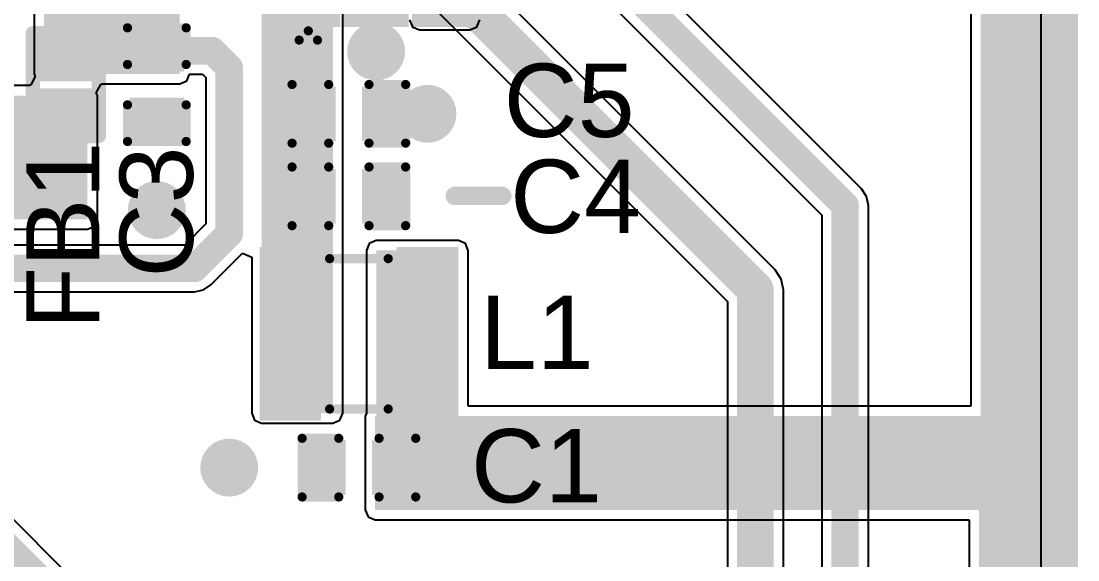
# Model space of a CAD drawing. Header units: millimetres. Extents: x -0.27 to 3.94, y -1.19 to 3.
# Drawn here: x 2.786 to 3.363, y 0.401 to 0.695 of the extents above; entities that cross this region are included whole.
import ezdxf

# ---------------------------------------------------------------- set-up
doc = ezdxf.new("R2010")
doc.units = ezdxf.units.MM
doc.header["$MEASUREMENT"] = 0
for name, color, linetype in [('BottomLayer', 5, 'Continuous'), ('BottomSolder', 6, 'Continuous'), ('TopLayer', 1, 'Continuous'), ('TopOverlay', 2, 'Continuous'), ('TopPaste', 8, 'Continuous'), ('TopSolder', 216, 'Continuous'), ('ViaHoleLayer', 16, 'Continuous')]:
    doc.layers.add(name, color=color, linetype=linetype)
doc.styles.add('Arial', font='arial.ttf', dxfattribs={"height": 0.2})

# ---------------------------------------------------------------- blocks, each defined once
blk = doc.blocks.new('SOT_25_5_28')
at = {"layer": 'TopLayer'}
for points in [[(-0.06693, 0.05118), (-0.02756, 0.05118), (-0.02756, 0.02362), (-0.06693, 0.02362)], [(0.02756, 0.05118), (0.06693, 0.05118), (0.06693, 0.02362), (0.02756, 0.02362)], [(-0.06693, 0.01378), (-0.02756, 0.01378), (-0.02756, -0.01378), (-0.06693, -0.01378)], [(-0.06693, -0.02362), (-0.02756, -0.02362), (-0.02756, -0.05118), (-0.06693, -0.05118)], [(0.02756, -0.02362), (0.06693, -0.02362), (0.06693, -0.05118), (0.02756, -0.05118)]]:
    blk.add_hatch(color=1, dxfattribs=at).paths.add_polyline_path(points)
at = {"layer": 'TopPaste'}
for points in [[(-0.06693, 0.05118), (-0.02756, 0.05118), (-0.02756, 0.02362), (-0.06693, 0.02362)], [(0.02756, 0.05118), (0.06693, 0.05118), (0.06693, 0.02362), (0.02756, 0.02362)], [(-0.06693, 0.01378), (-0.02756, 0.01378), (-0.02756, -0.01378), (-0.06693, -0.01378)], [(-0.06693, -0.02362), (-0.02756, -0.02362), (-0.02756, -0.05118), (-0.06693, -0.05118)], [(0.02756, -0.02362), (0.06693, -0.02362), (0.06693, -0.05118), (0.02756, -0.05118)]]:
    blk.add_hatch(color=8, dxfattribs=at).paths.add_polyline_path(points)
at = {"layer": 'TopSolder'}
for points in [[(-0.07093, 0.05518), (-0.02356, 0.05518), (-0.02356, 0.01962), (-0.07093, 0.01962)], [(0.02356, 0.05518), (0.07093, 0.05518), (0.07093, 0.01962), (0.02356, 0.01962)], [(-0.07093, 0.01778), (-0.02356, 0.01778), (-0.02356, -0.01778), (-0.07093, -0.01778)], [(-0.07093, -0.01962), (-0.02356, -0.01962), (-0.02356, -0.05518), (-0.07093, -0.05518)], [(0.02356, -0.01962), (0.07093, -0.01962), (0.07093, -0.05518), (0.02356, -0.05518)]]:
    blk.add_hatch(color=216, dxfattribs=at).paths.add_polyline_path(points)
at = {"layer": 'TopOverlay', "const_width": 0.005}
for points in [[(-0.03, 0.061), (0.03, 0.061)], [(-0.03, 0.061), (-0.03, 0.056)], [(0.03, 0.061), (0.03, 0.056)], [(-0.078, 0.042), (-0.073, 0.037)], [(-0.078, 0.042), (-0.078, 0.032)], [(-0.073, 0.037), (-0.078, 0.032)], [(-0.03, -0.056), (-0.03, -0.061)], [(0.03, -0.056), (0.03, -0.061)], [(-0.03, -0.061), (0.03, -0.061)]]:
    blk.add_lwpolyline(points, dxfattribs=at)
at = {"layer": 'TopOverlay', "const_width": 0.0025}
for points in [[(-0.03125, 0.061, 1), (-0.02875, 0.061, 1)], [(-0.03125, 0.061, 1), (-0.02875, 0.061, 1)], [(0.02875, 0.061, 1), (0.03125, 0.061, 1)], [(0.02875, 0.061, 1), (0.03125, 0.061, 1)], [(-0.03125, 0.056, 1), (-0.02875, 0.056, 1)], [(0.02875, 0.056, 1), (0.03125, 0.056, 1)], [(-0.07925, 0.042, 1), (-0.07675, 0.042, 1)], [(-0.07925, 0.042, 1), (-0.07675, 0.042, 1)], [(-0.07425, 0.037, 1), (-0.07175, 0.037, 1)], [(-0.07425, 0.037, 1), (-0.07175, 0.037, 1)], [(-0.07925, 0.032, 1), (-0.07675, 0.032, 1)], [(-0.07925, 0.032, 1), (-0.07675, 0.032, 1)], [(-0.03125, -0.056, 1), (-0.02875, -0.056, 1)], [(0.02875, -0.056, 1), (0.03125, -0.056, 1)], [(-0.03125, -0.061, 1), (-0.02875, -0.061, 1)], [(-0.03125, -0.061, 1), (-0.02875, -0.061, 1)], [(0.02875, -0.061, 1), (0.03125, -0.061, 1)], [(0.02875, -0.061, 1), (0.03125, -0.061, 1)]]:
    blk.add_lwpolyline(points, format="xyb", close=True, dxfattribs=at)
blk = doc.blocks.new('IND_1008__2520_M_______133')
at = {"layer": 'TopLayer'}
for points in [[(-0.0502, 0.04331), (-0.02461, 0.04331), (-0.02461, -0.04331), (-0.0502, -0.04331)], [(0.02461, 0.04331), (0.0502, 0.04331), (0.0502, -0.04331), (0.02461, -0.04331)]]:
    blk.add_hatch(color=1, dxfattribs=at).paths.add_polyline_path(points)
at = {"layer": 'TopPaste'}
for points in [[(-0.0502, 0.04331), (-0.02461, 0.04331), (-0.02461, -0.04331), (-0.0502, -0.04331)], [(0.02461, 0.04331), (0.0502, 0.04331), (0.0502, -0.04331), (0.02461, -0.04331)]]:
    blk.add_hatch(color=8, dxfattribs=at).paths.add_polyline_path(points)
at = {"layer": 'TopSolder'}
for points in [[(-0.0542, 0.04731), (-0.02061, 0.04731), (-0.02061, -0.04731), (-0.0542, -0.04731)], [(0.02061, 0.04731), (0.0542, 0.04731), (0.0542, -0.04731), (0.02061, -0.04731)]]:
    blk.add_hatch(color=216, dxfattribs=at).paths.add_polyline_path(points)
at = {"layer": 'TopOverlay', "const_width": 0.005}
for points in [[(0.016, 0.041), (-0.016, 0.041)], [(0.016, -0.041), (-0.016, -0.041)]]:
    blk.add_lwpolyline(points, dxfattribs=at)
at = {"layer": 'TopOverlay', "const_width": 0.0025}
for points in [[(-0.01725, 0.041, 1), (-0.01475, 0.041, 1)], [(0.01475, 0.041, 1), (0.01725, 0.041, 1)], [(-0.01725, -0.041, 1), (-0.01475, -0.041, 1)], [(0.01475, -0.041, 1), (0.01725, -0.041, 1)]]:
    blk.add_lwpolyline(points, format="xyb", close=True, dxfattribs=at)
blk = doc.blocks.new('IND_0402_156')
at = {"layer": 'TopLayer'}
for points in [[(-0.02165, 0.01181), (-0.00591, 0.01181), (-0.00591, -0.01181), (-0.02165, -0.01181)], [(0.00591, 0.01181), (0.02165, 0.01181), (0.02165, -0.01181), (0.00591, -0.01181)]]:
    blk.add_hatch(color=1, dxfattribs=at).paths.add_polyline_path(points)
at = {"layer": 'TopPaste'}
for points in [[(-0.02165, 0.01181), (-0.00591, 0.01181), (-0.00591, -0.01181), (-0.02165, -0.01181)], [(0.00591, 0.01181), (0.02165, 0.01181), (0.02165, -0.01181), (0.00591, -0.01181)]]:
    blk.add_hatch(color=8, dxfattribs=at).paths.add_polyline_path(points)
at = {"layer": 'TopSolder'}
for points in [[(-0.02565, 0.01581), (-0.00191, 0.01581), (-0.00191, -0.01581), (-0.02565, -0.01581)], [(0.00191, 0.01581), (0.02565, 0.01581), (0.02565, -0.01581), (0.00191, -0.01581)]]:
    blk.add_hatch(color=216, dxfattribs=at).paths.add_polyline_path(points)
at = {"layer": 'TopOverlay', "const_width": 0.00787}
for points in [[(-0.028, -0.018), (-0.028, 0.018)], [(-0.012, 0.018), (-0.028, 0.018)], [(0.028, 0.018), (-0.012, 0.018)], [(0.028, -0.018), (0.028, 0.018)], [(-0.012, -0.018), (-0.028, -0.018)], [(0.028, -0.018), (-0.012, -0.018)]]:
    blk.add_lwpolyline(points, dxfattribs=at)
at = {"layer": 'TopOverlay', "const_width": 0.00394}
for points in [[(-0.02997, 0.018, 1), (-0.02603, 0.018, 1)], [(-0.02997, 0.018, 1), (-0.02603, 0.018, 1)], [(-0.01397, 0.018, 1), (-0.01003, 0.018, 1)], [(-0.01397, 0.018, 1), (-0.01003, 0.018, 1)], [(0.02603, 0.018, 1), (0.02997, 0.018, 1)], [(0.02603, 0.018, 1), (0.02997, 0.018, 1)], [(-0.02997, -0.018, 1), (-0.02603, -0.018, 1)], [(-0.02997, -0.018, 1), (-0.02603, -0.018, 1)], [(-0.01397, -0.018, 1), (-0.01003, -0.018, 1)], [(-0.01397, -0.018, 1), (-0.01003, -0.018, 1)], [(0.02603, -0.018, 1), (0.02997, -0.018, 1)], [(0.02603, -0.018, 1), (0.02997, -0.018, 1)]]:
    blk.add_lwpolyline(points, format="xyb", close=True, dxfattribs=at)
blk = doc.blocks.new('C___0402_236')
at = {"layer": 'TopLayer'}
for points in [[(-0.0275, -0.0125), (-0.0275, 0.0125), (-0.0095, 0.0125), (-0.0095, -0.0125)], [(0.0095, -0.0125), (0.0095, 0.0125), (0.0275, 0.0125), (0.0275, -0.0125)]]:
    blk.add_hatch(color=1, dxfattribs=at).paths.add_polyline_path(points)
at = {"layer": 'TopPaste'}
for points in [[(-0.0275, -0.0125), (-0.0275, 0.0125), (-0.0095, 0.0125), (-0.0095, -0.0125)], [(0.0095, -0.0125), (0.0095, 0.0125), (0.0275, 0.0125), (0.0275, -0.0125)]]:
    blk.add_hatch(color=8, dxfattribs=at).paths.add_polyline_path(points)
at = {"layer": 'TopSolder'}
for points in [[(-0.02986, -0.01486), (-0.02986, 0.01486), (-0.00714, 0.01486), (-0.00714, -0.01486)], [(0.00714, -0.01486), (0.00714, 0.01486), (0.02986, 0.01486), (0.02986, -0.01486)]]:
    blk.add_hatch(color=216, dxfattribs=at).paths.add_polyline_path(points)
at = {"layer": 'TopOverlay', "const_width": 0.005}
for points in [[(-0.011, 0.016), (-0.031, 0.016)], [(-0.031, 0.016), (-0.031, -0.016)], [(0.031, 0.016), (0.011, 0.016)], [(0.031, 0.016), (0.031, -0.016)], [(-0.011, -0.016), (-0.031, -0.016)], [(0.031, -0.016), (0.011, -0.016)]]:
    blk.add_lwpolyline(points, dxfattribs=at)
at = {"layer": 'TopOverlay', "const_width": 0.0025}
for points in [[(-0.03225, 0.016, 1), (-0.02975, 0.016, 1)], [(-0.03225, 0.016, 1), (-0.02975, 0.016, 1)], [(-0.01225, 0.016, 1), (-0.00975, 0.016, 1)], [(0.00975, 0.016, 1), (0.01225, 0.016, 1)], [(0.02975, 0.016, 1), (0.03225, 0.016, 1)], [(0.02975, 0.016, 1), (0.03225, 0.016, 1)], [(-0.03225, -0.016, 1), (-0.02975, -0.016, 1)], [(-0.03225, -0.016, 1), (-0.02975, -0.016, 1)], [(-0.01225, -0.016, 1), (-0.00975, -0.016, 1)], [(0.00975, -0.016, 1), (0.01225, -0.016, 1)], [(0.02975, -0.016, 1), (0.03225, -0.016, 1)], [(0.02975, -0.016, 1), (0.03225, -0.016, 1)]]:
    blk.add_lwpolyline(points, format="xyb", close=True, dxfattribs=at)
blk = doc.blocks.new('C___0402_237')
at = {"layer": 'TopLayer'}
for points in [[(-0.0275, -0.0125), (-0.0275, 0.0125), (-0.0095, 0.0125), (-0.0095, -0.0125)], [(0.0095, -0.0125), (0.0095, 0.0125), (0.0275, 0.0125), (0.0275, -0.0125)]]:
    blk.add_hatch(color=1, dxfattribs=at).paths.add_polyline_path(points)
at = {"layer": 'TopPaste'}
for points in [[(-0.0275, -0.0125), (-0.0275, 0.0125), (-0.0095, 0.0125), (-0.0095, -0.0125)], [(0.0095, -0.0125), (0.0095, 0.0125), (0.0275, 0.0125), (0.0275, -0.0125)]]:
    blk.add_hatch(color=8, dxfattribs=at).paths.add_polyline_path(points)
at = {"layer": 'TopSolder'}
for points in [[(-0.02986, -0.01486), (-0.02986, 0.01486), (-0.00714, 0.01486), (-0.00714, -0.01486)], [(0.00714, -0.01486), (0.00714, 0.01486), (0.02986, 0.01486), (0.02986, -0.01486)]]:
    blk.add_hatch(color=216, dxfattribs=at).paths.add_polyline_path(points)
at = {"layer": 'TopOverlay', "const_width": 0.005}
for points in [[(-0.031, 0.016), (-0.031, -0.016)], [(-0.011, 0.016), (-0.031, 0.016)], [(0.031, 0.016), (0.011, 0.016)], [(0.031, 0.016), (0.031, -0.016)], [(-0.011, -0.016), (-0.031, -0.016)], [(0.031, -0.016), (0.011, -0.016)]]:
    blk.add_lwpolyline(points, dxfattribs=at)
at = {"layer": 'TopOverlay', "const_width": 0.0025}
for points in [[(-0.03225, 0.016, 1), (-0.02975, 0.016, 1)], [(-0.03225, 0.016, 1), (-0.02975, 0.016, 1)], [(-0.01225, 0.016, 1), (-0.00975, 0.016, 1)], [(0.00975, 0.016, 1), (0.01225, 0.016, 1)], [(0.02975, 0.016, 1), (0.03225, 0.016, 1)], [(0.02975, 0.016, 1), (0.03225, 0.016, 1)], [(-0.03225, -0.016, 1), (-0.02975, -0.016, 1)], [(-0.03225, -0.016, 1), (-0.02975, -0.016, 1)], [(-0.01225, -0.016, 1), (-0.00975, -0.016, 1)], [(0.00975, -0.016, 1), (0.01225, -0.016, 1)], [(0.02975, -0.016, 1), (0.03225, -0.016, 1)], [(0.02975, -0.016, 1), (0.03225, -0.016, 1)]]:
    blk.add_lwpolyline(points, format="xyb", close=True, dxfattribs=at)
blk = doc.blocks.new('C___0402_238')
at = {"layer": 'TopLayer'}
for points in [[(-0.0275, -0.0125), (-0.0275, 0.0125), (-0.0095, 0.0125), (-0.0095, -0.0125)], [(0.0095, -0.0125), (0.0095, 0.0125), (0.0275, 0.0125), (0.0275, -0.0125)]]:
    blk.add_hatch(color=1, dxfattribs=at).paths.add_polyline_path(points)
at = {"layer": 'TopPaste'}
for points in [[(-0.0275, -0.0125), (-0.0275, 0.0125), (-0.0095, 0.0125), (-0.0095, -0.0125)], [(0.0095, -0.0125), (0.0095, 0.0125), (0.0275, 0.0125), (0.0275, -0.0125)]]:
    blk.add_hatch(color=8, dxfattribs=at).paths.add_polyline_path(points)
at = {"layer": 'TopSolder'}
for points in [[(-0.02986, -0.01486), (-0.02986, 0.01486), (-0.00714, 0.01486), (-0.00714, -0.01486)], [(0.00714, -0.01486), (0.00714, 0.01486), (0.02986, 0.01486), (0.02986, -0.01486)]]:
    blk.add_hatch(color=216, dxfattribs=at).paths.add_polyline_path(points)
at = {"layer": 'TopOverlay', "const_width": 0.005}
for points in [[(-0.031, 0.016), (-0.011, 0.016)], [(-0.031, 0.016), (-0.031, -0.016)], [(0.011, 0.016), (0.031, 0.016)], [(0.031, 0.016), (0.031, -0.016)], [(-0.031, -0.016), (-0.011, -0.016)], [(0.011, -0.016), (0.031, -0.016)]]:
    blk.add_lwpolyline(points, dxfattribs=at)
at = {"layer": 'TopOverlay', "const_width": 0.0025}
for points in [[(-0.03225, 0.016, 1), (-0.02975, 0.016, 1)], [(-0.03225, 0.016, 1), (-0.02975, 0.016, 1)], [(-0.01225, 0.016, 1), (-0.00975, 0.016, 1)], [(0.00975, 0.016, 1), (0.01225, 0.016, 1)], [(0.02975, 0.016, 1), (0.03225, 0.016, 1)], [(0.02975, 0.016, 1), (0.03225, 0.016, 1)], [(-0.03225, -0.016, 1), (-0.02975, -0.016, 1)], [(-0.03225, -0.016, 1), (-0.02975, -0.016, 1)], [(-0.01225, -0.016, 1), (-0.00975, -0.016, 1)], [(0.00975, -0.016, 1), (0.01225, -0.016, 1)], [(0.02975, -0.016, 1), (0.03225, -0.016, 1)], [(0.02975, -0.016, 1), (0.03225, -0.016, 1)]]:
    blk.add_lwpolyline(points, format="xyb", close=True, dxfattribs=at)
blk = doc.blocks.new('C___0402_240')
at = {"layer": 'TopLayer'}
for points in [[(-0.0275, -0.0125), (-0.0275, 0.0125), (-0.0095, 0.0125), (-0.0095, -0.0125)], [(0.0095, -0.0125), (0.0095, 0.0125), (0.0275, 0.0125), (0.0275, -0.0125)]]:
    blk.add_hatch(color=1, dxfattribs=at).paths.add_polyline_path(points)
at = {"layer": 'TopPaste'}
for points in [[(-0.0275, -0.0125), (-0.0275, 0.0125), (-0.0095, 0.0125), (-0.0095, -0.0125)], [(0.0095, -0.0125), (0.0095, 0.0125), (0.0275, 0.0125), (0.0275, -0.0125)]]:
    blk.add_hatch(color=8, dxfattribs=at).paths.add_polyline_path(points)
at = {"layer": 'TopSolder'}
for points in [[(-0.02986, -0.01486), (-0.02986, 0.01486), (-0.00714, 0.01486), (-0.00714, -0.01486)], [(0.00714, -0.01486), (0.00714, 0.01486), (0.02986, 0.01486), (0.02986, -0.01486)]]:
    blk.add_hatch(color=216, dxfattribs=at).paths.add_polyline_path(points)
at = {"layer": 'TopOverlay', "const_width": 0.005}
for points in [[(-0.031, -0.016), (-0.031, 0.016)], [(-0.031, 0.016), (-0.011, 0.016)], [(0.011, 0.016), (0.031, 0.016)], [(0.031, -0.016), (0.031, 0.016)], [(-0.031, -0.016), (-0.011, -0.016)], [(0.011, -0.016), (0.031, -0.016)]]:
    blk.add_lwpolyline(points, dxfattribs=at)
at = {"layer": 'TopOverlay', "const_width": 0.0025}
for points in [[(-0.03225, 0.016, 1), (-0.02975, 0.016, 1)], [(-0.03225, 0.016, 1), (-0.02975, 0.016, 1)], [(-0.01225, 0.016, 1), (-0.00975, 0.016, 1)], [(0.00975, 0.016, 1), (0.01225, 0.016, 1)], [(0.02975, 0.016, 1), (0.03225, 0.016, 1)], [(0.02975, 0.016, 1), (0.03225, 0.016, 1)], [(-0.03225, -0.016, 1), (-0.02975, -0.016, 1)], [(-0.03225, -0.016, 1), (-0.02975, -0.016, 1)], [(-0.01225, -0.016, 1), (-0.00975, -0.016, 1)], [(0.00975, -0.016, 1), (0.01225, -0.016, 1)], [(0.02975, -0.016, 1), (0.03225, -0.016, 1)], [(0.02975, -0.016, 1), (0.03225, -0.016, 1)]]:
    blk.add_lwpolyline(points, format="xyb", close=True, dxfattribs=at)

msp = doc.modelspace()

# ---------------------------------------------------------------- hatches: boundary and pattern name
at = {"layer": 'BottomLayer'}
h = msp.add_hatch(color=5, dxfattribs=at)
edge = h.paths.add_edge_path()
edge.add_arc((2.98, 0.678), 0.01181, 0, 360)
h = msp.add_hatch(color=5, dxfattribs=at)
edge = h.paths.add_edge_path()
edge.add_arc((3.008, 0.644), 0.01181, 0, 360)
h = msp.add_hatch(color=5, dxfattribs=at)
edge = h.paths.add_edge_path()
edge.add_arc((2.86031, 0.5915), 0.01181, 0, 360)
h = msp.add_hatch(color=5, dxfattribs=at)
edge = h.paths.add_edge_path()
edge.add_arc((2.89982, 0.451), 0.01181, 0, 360)
at = {"layer": 'BottomSolder'}
h = msp.add_hatch(color=6, dxfattribs=at)
edge = h.paths.add_edge_path()
edge.add_arc((2.98, 0.678), 0.01581, 0, 360)
h = msp.add_hatch(color=6, dxfattribs=at)
edge = h.paths.add_edge_path()
edge.add_arc((3.008, 0.644), 0.01581, 0, 360)
h = msp.add_hatch(color=6, dxfattribs=at)
edge = h.paths.add_edge_path()
edge.add_arc((2.86031, 0.5915), 0.01581, 0, 360)
h = msp.add_hatch(color=6, dxfattribs=at)
edge = h.paths.add_edge_path()
edge.add_arc((2.89982, 0.451), 0.01581, 0, 360)
at = {"layer": 'TopLayer'}
for points in [[(3.31, 0.43412), (3.363, 0.43412), (3.363, 1.20517), (3.31, 1.20517)], [(2.79881, 0.66581), (2.87281, 0.66581), (2.87281, 0.933), (2.79881, 0.933)], [(2.91752, 0.48069), (2.95638, 0.48069), (2.95638, 0.77406), (2.91752, 0.77406)], [(2.69899, 0.5865), (2.82244, 0.5865), (2.82244, 0.654), (2.69899, 0.654)], [(2.9801, 0.435), (3.02487, 0.435), (3.02487, 0.56951), (2.9801, 0.56951)], [(3.344, 0.42792), (3.344, 0.47912), (2.97945, 0.47912), (2.97945, 0.42792)], [(3.30906, -0.225), (3.363, -0.225), (3.363, 0.45673), (3.30906, 0.45673)]]:
    msp.add_hatch(color=1, dxfattribs=at).paths.add_polyline_path(points)
h = msp.add_hatch(color=1, dxfattribs=at)
edge = h.paths.add_edge_path()
edge.add_arc((2.98, 0.678), 0.01181, 0, 360)
h = msp.add_hatch(color=1, dxfattribs=at)
edge = h.paths.add_edge_path()
edge.add_arc((3.008, 0.644), 0.01181, 0, 360)
h = msp.add_hatch(color=1, dxfattribs=at)
edge = h.paths.add_edge_path()
edge.add_arc((2.86031, 0.5915), 0.01181, 0, 360)
h = msp.add_hatch(color=1, dxfattribs=at)
edge = h.paths.add_edge_path()
edge.add_arc((2.89982, 0.451), 0.01181, 0, 360)
at = {"layer": 'TopSolder'}
h = msp.add_hatch(color=216, dxfattribs=at)
edge = h.paths.add_edge_path()
edge.add_arc((2.98, 0.678), 0.01581, 0, 360)
h = msp.add_hatch(color=216, dxfattribs=at)
edge = h.paths.add_edge_path()
edge.add_arc((3.008, 0.644), 0.01581, 0, 360)
h = msp.add_hatch(color=216, dxfattribs=at)
edge = h.paths.add_edge_path()
edge.add_arc((2.86031, 0.5915), 0.01581, 0, 360)
h = msp.add_hatch(color=216, dxfattribs=at)
edge = h.paths.add_edge_path()
edge.add_arc((2.89982, 0.451), 0.01581, 0, 360)
at = {"layer": 'ViaHoleLayer'}
h = msp.add_hatch(color=16, dxfattribs=at)
edge = h.paths.add_edge_path()
edge.add_arc((2.98, 0.678), 0.00591, 0, 360)
h = msp.add_hatch(color=16, dxfattribs=at)
edge = h.paths.add_edge_path()
edge.add_arc((3.008, 0.644), 0.00591, 0, 360)
h = msp.add_hatch(color=16, dxfattribs=at)
edge = h.paths.add_edge_path()
edge.add_arc((2.86031, 0.5915), 0.00591, 0, 360)
h = msp.add_hatch(color=16, dxfattribs=at)
edge = h.paths.add_edge_path()
edge.add_arc((2.89982, 0.451), 0.00591, 0, 360)

# ---------------------------------------------------------------- linework, layer by layer
at = {"layer": 'BottomLayer'}
for p, q in [((3.19782, 0.55881), (2.73077, 1.02586)), ((2.70914, 1.00423), (3.17171, 0.54166)), ((3.34272, 0.97644), (3.34272, -0.1407)), ((3.24495, 0.60309), (3.12727, 0.72077)), ((3.10552, 0.70648), (3.22319, 0.5888)), ((3.24771, 0.59896), (3.24495, 0.60309)), ((3.24868, 0.59408), (3.24771, 0.59896)), ((3.24868, -0.14847), (3.24868, 0.59408)), ((3.22319, 0.5888), (3.22319, -0.14319)), ((3.20114, 0.55385), (3.19782, 0.55881)), ((3.2023, 0.54799), (3.20114, 0.55385)), ((3.2023, -0.11451), (3.2023, 0.54799)), ((2.84069, 0.36402), (2.65927, 0.54543)), ((3.17171, 0.54166), (3.17171, -0.10817))]:
    msp.add_line(p, q, dxfattribs=at)
for points, const_width in [([(2.715, 1.02), (3.18701, 0.54799)], 0.02), ([(3.35444, -0.14556), (3.35444, 0.97644)], 0.013), ([(3.11453, 0.71549), (3.23594, 0.59408)], 0.015), ([(3.23594, -0.14847), (3.23594, 0.59408)], 0.015), ([(3.18701, -0.11451), (3.18701, 0.54799)], 0.02), ([(2.645, 0.53951), (2.83059, 0.35392)], 0.018)]:
    msp.add_lwpolyline(points, dxfattribs=dict(at, const_width=const_width))
for points, const_width in [([(3.23219, 0.59408, 1), (3.23969, 0.59408, 1)], 0.0075), ([(3.23219, 0.59408, 1), (3.23969, 0.59408, 1)], 0.0075), ([(3.18201, 0.54799, 1), (3.19201, 0.54799, 1)], 0.01), ([(3.18201, 0.54799, 1), (3.19201, 0.54799, 1)], 0.01)]:
    msp.add_lwpolyline(points, format="xyb", close=True, dxfattribs=dict(at, const_width=const_width))
at = {"layer": 'TopLayer'}
for p, q in [((3.30459, 1.156), (3.30459, 0.48453)), ((2.7934, 0.86373), (2.7934, 0.66581)), ((2.96179, 0.48069), (2.96179, 0.74159)), ((2.99821, 0.69532), (2.99962, 0.69191)), ((3.03518, 0.69191), (3.03659, 0.69532)), ((2.99962, 0.69191), (2.99962, 0.69132)), ((2.99962, 0.69132), (3.00021, 0.69132)), ((3.00021, 0.69132), (3.00362, 0.6899)), ((3.00362, 0.6899), (3.03118, 0.6899)), ((3.03118, 0.6899), (3.03459, 0.69132)), ((3.03459, 0.69132), (3.03518, 0.69132)), ((3.03518, 0.69132), (3.03518, 0.69191)), ((2.79398, 0.66441), (2.79149, 0.65982)), ((2.7934, 0.66581), (2.79398, 0.66441)), ((2.87664, 0.66198), (2.87816, 0.66566)), ((2.87816, 0.66566), (2.88531, 0.66566)), ((2.88531, 0.66566), (2.88708, 0.66389)), ((2.88708, 0.66389), (2.88708, 0.58397)), ((2.79081, 0.65941), (2.73991, 0.65941)), ((2.79149, 0.65982), (2.79081, 0.65941)), ((2.82727, 0.6554), (2.82976, 0.65999)), ((2.82976, 0.65999), (2.83044, 0.6604)), ((2.83044, 0.6604), (2.87281, 0.6604)), ((2.87281, 0.6604), (2.87664, 0.66198)), ((2.82785, 0.654), (2.82727, 0.6554)), ((2.82785, 0.5865), (2.82785, 0.654)), ((2.82244, 0.58109), (2.82626, 0.58267)), ((2.82626, 0.58267), (2.82785, 0.5865)), ((2.88708, 0.58397), (2.87553, 0.57242)), ((2.69899, 0.58109), (2.82244, 0.58109)), ((2.87553, 0.57242), (2.61064, 0.57242)), ((2.97627, 0.57334), (2.97469, 0.56951)), ((2.9801, 0.57492), (2.97627, 0.57334)), ((3.02487, 0.57492), (2.9801, 0.57492)), ((3.02869, 0.57334), (3.02487, 0.57492)), ((3.03028, 0.56951), (3.02869, 0.57334)), ((2.88982, 0.55067), (2.90711, 0.56795)), ((2.90711, 0.56795), (2.91211, 0.56588)), ((2.91211, 0.56588), (2.91211, 0.48069)), ((2.97469, 0.56951), (2.97469, 0.48068)), ((3.03028, 0.48453), (3.03028, 0.56951)), ((2.88569, 0.5479), (2.88982, 0.55067)), ((2.60536, 0.54693), (2.88081, 0.54693)), ((2.88081, 0.54693), (2.88569, 0.5479)), ((3.30459, 0.48453), (3.03028, 0.48453)), ((2.91211, 0.48069), (2.91369, 0.47687)), ((2.96021, 0.47687), (2.96179, 0.48069)), ((2.97469, 0.48068), (2.97404, 0.47912)), ((2.97404, 0.47912), (2.97404, 0.42792)), ((2.91369, 0.47687), (2.91752, 0.47528)), ((2.91752, 0.47528), (2.95638, 0.47528)), ((2.95638, 0.47528), (2.96021, 0.47687)), ((2.97404, 0.42792), (2.97562, 0.4241)), ((2.97562, 0.4241), (2.97945, 0.42251)), ((2.97945, 0.42251), (3.30365, 0.42251)), ((3.30365, 0.42251), (3.30365, -0.15347))]:
    msp.add_line(p, q, dxfattribs=at)
for points, const_width in [([(2.86031, 0.67841), (2.89059, 0.67841)], 0.015), ([(2.89059, 0.67841), (2.89982, 0.66917)], 0.015), ([(2.89982, 0.57869), (2.89982, 0.66917)], 0.015), ([(2.88081, 0.55968), (2.89982, 0.57869)], 0.015), ([(2.60536, 0.55968), (2.88081, 0.55968)], 0.015), ([(3.31895, 0.45673), (3.33134, 0.46912)], 0.02), ([(3.31895, 0.45673), (3.33134, 0.45673)], 0.03), ([(3.33134, 0.45673), (3.34024, 0.45673)], 0.03), ([(3.0006, 0.451), (3.12, 0.451)], 0.03)]:
    msp.add_lwpolyline(points, dxfattribs=dict(at, const_width=const_width))
for points, const_width in [([(2.85656, 0.67841, 1), (2.86406, 0.67841, 1)], 0.0075), ([(2.88684, 0.67841, 1), (2.89434, 0.67841, 1)], 0.0075), ([(2.88684, 0.67841, 1), (2.89434, 0.67841, 1)], 0.0075), ([(2.89607, 0.66917, 1), (2.90357, 0.66917, 1)], 0.0075), ([(2.89607, 0.66917, 1), (2.90357, 0.66917, 1)], 0.0075), ([(2.89607, 0.57869, 1), (2.90357, 0.57869, 1)], 0.0075), ([(2.89607, 0.57869, 1), (2.90357, 0.57869, 1)], 0.0075), ([(2.87706, 0.55968, 1), (2.88456, 0.55968, 1)], 0.0075), ([(2.87706, 0.55968, 1), (2.88456, 0.55968, 1)], 0.0075), ([(3.32634, 0.46912, 1), (3.33634, 0.46912, 1)], 0.01), ([(3.31145, 0.45673, 1), (3.32645, 0.45673, 1)], 0.015), ([(3.32384, 0.45673, 1), (3.33884, 0.45673, 1)], 0.015), ([(3.32384, 0.45673, 1), (3.33884, 0.45673, 1)], 0.015), ([(3.33274, 0.45673, 1), (3.34774, 0.45673, 1)], 0.015), ([(2.9931, 0.451, 1), (3.0081, 0.451, 1)], 0.015), ([(3.1125, 0.451, 1), (3.1275, 0.451, 1)], 0.015), ([(3.31395, 0.45673, 1), (3.32395, 0.45673, 1)], 0.01)]:
    msp.add_lwpolyline(points, format="xyb", close=True, dxfattribs=dict(at, const_width=const_width))
at = {"layer": 'TopOverlay', "const_width": 0.01}
msp.add_lwpolyline([(3.0229, 0.59922), (3.04891, 0.59922)], dxfattribs=at)
at = {"layer": 'TopOverlay', "const_width": 0.005}
for points in [[(3.0204, 0.59922, 1), (3.0254, 0.59922, 1)], [(3.04641, 0.59922, 1), (3.05141, 0.59922, 1)]]:
    msp.add_lwpolyline(points, format="xyb", close=True, dxfattribs=at)

# ---------------------------------------------------------------- block references
for name, p, rotation in [('SOT_25_5_28', (2.98, 0.76224), 90), ('C___0402_238', (2.86031, 0.65991), 90), ('IND_0402_156', (2.81062, 0.65991), 270), ('C___0402_236', (2.96511, 0.644), 180), ('C___0402_237', (2.96511, 0.599), 180), ('IND_1008__2520_M_______133', (2.9706, 0.524), 180)]:
    msp.add_blockref(name, p, dxfattribs=dict(rotation=rotation))
msp.add_blockref('C___0402_240', (2.9706, 0.451))

# ---------------------------------------------------------------- texts
at = {"layer": 'TopOverlay', "style": 'Arial'}
for s, p in [('C5', (3.04963, 0.63137)), ('C4', (3.05318, 0.57901)), ('L1', (3.03666, 0.5048)), ('C1', (3.03178, 0.43201))]:
    msp.add_text(s, height=0.04, dxfattribs=at).set_placement(p)
for s, p in [('FB1', (2.82899, 0.52635)), ('C3', (2.88, 0.55473))]:
    msp.add_text(s, height=0.04, rotation=90, dxfattribs=at).set_placement(p)

doc.saveas('drawing.dxf')
